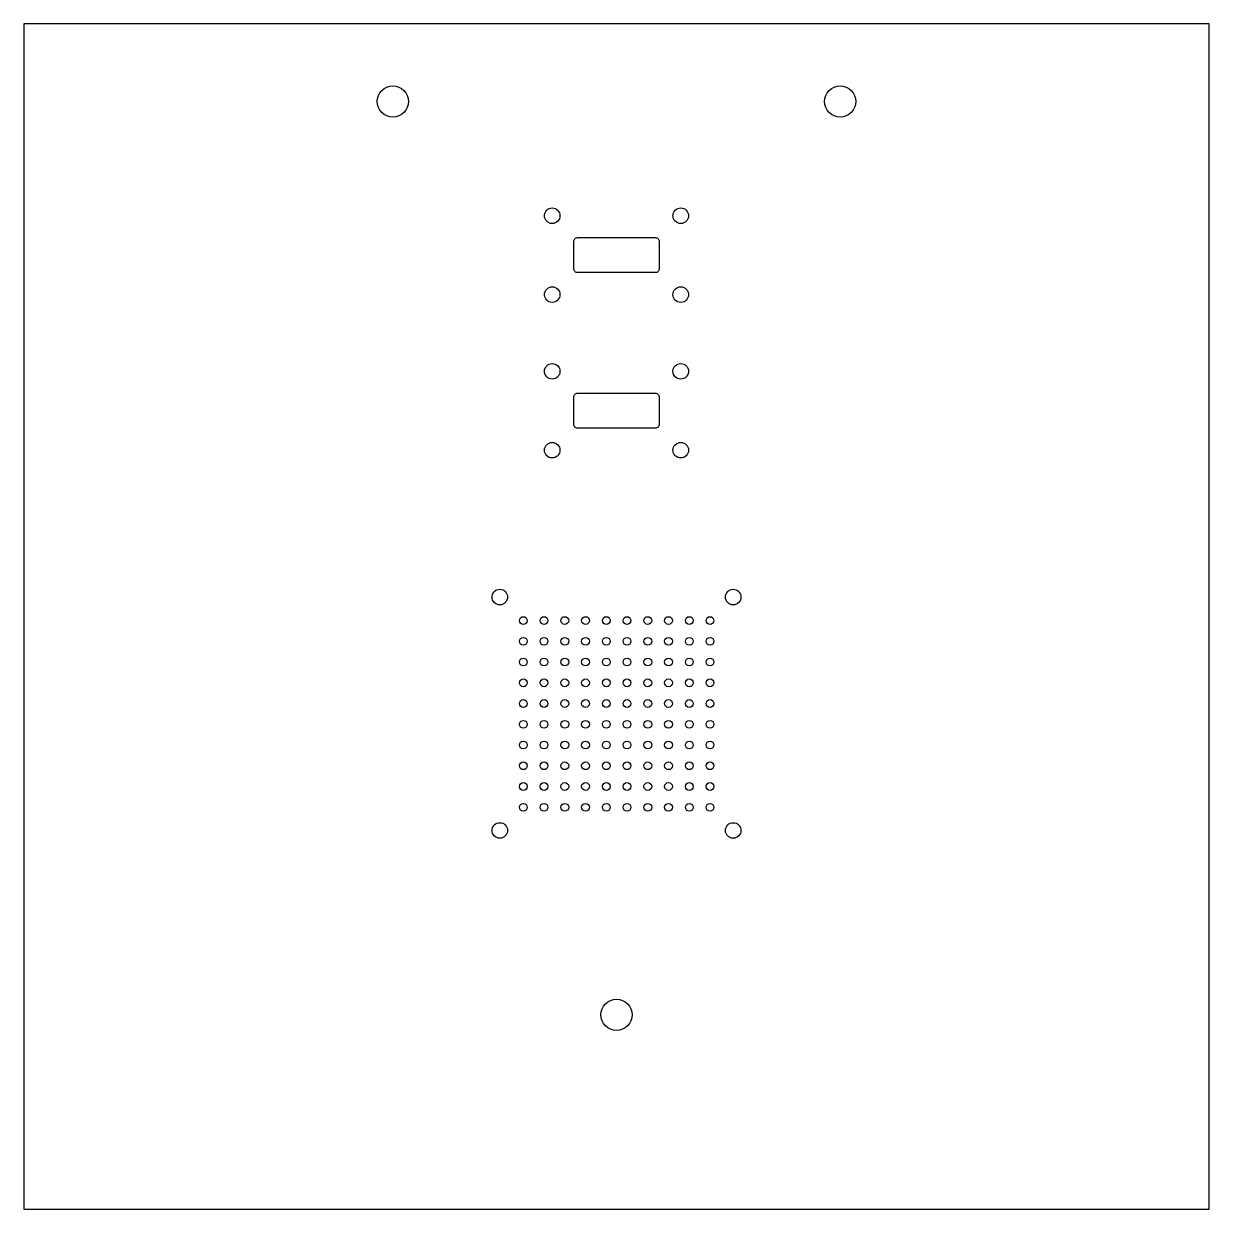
# Model space of a CAD drawing. Header units: millimetres. Extents: x -161 to 143, y -240 to 64.
import ezdxf

# ---------------------------------------------------------------- set-up
doc = ezdxf.new("R2010")
doc.units = ezdxf.units.MM
doc.layers.get('0').update_dxf_attribs({"linetype": 'CONTINUOUS'})

msp = doc.modelspace()

# ---------------------------------------------------------------- linework, layer by layer
msp.add_lwpolyline([(143.34, 64.3), (-161.46, 64.3), (-161.46, -240.5), (143.34, -240.5)], close=True)
for points in [[(1.94, 8.3), (1.94, 1.3, -0.414214), (0.94, 0.3), (-19.06, 0.3, -0.414214), (-20.06, 1.3), (-20.06, 8.3, -0.414214), (-19.06, 9.3), (0.94, 9.3, -0.414214)], [(-19.06, -30.7), (0.94, -30.7, -0.414214), (1.94, -31.7), (1.94, -38.7, -0.414214), (0.94, -39.7), (-19.06, -39.7, -0.414214), (-20.06, -38.7), (-20.06, -31.7, -0.414214)]]:
    msp.add_lwpolyline(points, format="xyb", close=True)
for centre, radius in [((-66.56, 44.3), 4), ((48.44, 44.3), 4), ((-25.59, 14.94), 2), ((7.46, 14.94), 2), ((-25.59, -5.34), 2), ((7.46, -5.34), 2), ((-25.59, -25.06), 2), ((7.46, -25.06), 2), ((-25.59, -45.34), 2), ((7.46, -45.34), 2), ((-39.06, -83.1), 2), ((20.94, -83.1), 2), ((-33.02, -89.14), 1), ((-27.69, -89.14), 1), ((-22.35, -89.14), 1), ((-17.02, -89.14), 1), ((-11.69, -89.14), 1), ((-6.35, -89.14), 1), ((-1.02, -89.14), 1), ((4.31, -89.14), 1), ((9.65, -89.14), 1), ((14.98, -89.14), 1), ((-33.02, -94.47), 1), ((-27.69, -94.47), 1), ((-22.35, -94.47), 1), ((-17.02, -94.47), 1), ((-11.69, -94.47), 1), ((-6.35, -94.47), 1), ((-1.02, -94.47), 1), ((4.31, -94.47), 1), ((9.65, -94.47), 1), ((14.98, -94.47), 1), ((-33.02, -99.8), 1), ((-27.69, -99.8), 1), ((-22.35, -99.8), 1), ((-17.02, -99.8), 1), ((-11.69, -99.8), 1), ((-6.35, -99.8), 1), ((-1.02, -99.8), 1), ((4.31, -99.8), 1), ((9.65, -99.8), 1), ((14.98, -99.8), 1), ((-33.02, -105.14), 1), ((-27.69, -105.14), 1), ((-22.35, -105.14), 1), ((-17.02, -105.14), 1), ((-11.69, -105.14), 1), ((-6.35, -105.14), 1), ((-1.02, -105.14), 1), ((4.31, -105.14), 1), ((9.65, -105.14), 1), ((14.98, -105.14), 1), ((-33.02, -110.47), 1), ((-27.69, -110.47), 1), ((-22.35, -110.47), 1), ((-17.02, -110.47), 1), ((-11.69, -110.47), 1), ((-6.35, -110.47), 1), ((-1.02, -110.47), 1), ((4.31, -110.47), 1), ((9.65, -110.47), 1), ((14.98, -110.47), 1), ((-33.02, -115.8), 1), ((-27.69, -115.8), 1), ((-22.35, -115.8), 1), ((-17.02, -115.8), 1), ((-11.69, -115.8), 1), ((-6.35, -115.8), 1), ((-1.02, -115.8), 1), ((4.31, -115.8), 1), ((9.65, -115.8), 1), ((14.98, -115.8), 1), ((-33.02, -121.14), 1), ((-27.69, -121.14), 1), ((-22.35, -121.14), 1), ((-17.02, -121.14), 1), ((-11.69, -121.14), 1), ((-6.35, -121.14), 1), ((-1.02, -121.14), 1), ((4.31, -121.14), 1), ((9.65, -121.14), 1), ((14.98, -121.14), 1), ((-33.02, -126.47), 1), ((-27.69, -126.47), 1), ((-22.35, -126.47), 1), ((-17.02, -126.47), 1), ((-11.69, -126.47), 1), ((-6.35, -126.47), 1), ((-1.02, -126.47), 1), ((4.31, -126.47), 1), ((9.65, -126.47), 1), ((14.98, -126.47), 1), ((-33.02, -131.8), 1), ((-27.69, -131.8), 1), ((-22.35, -131.8), 1), ((-17.02, -131.8), 1), ((-11.69, -131.8), 1), ((-6.35, -131.8), 1), ((-1.02, -131.8), 1), ((4.31, -131.8), 1), ((9.65, -131.8), 1), ((14.98, -131.8), 1), ((-33.02, -137.14), 1), ((-27.69, -137.14), 1), ((-22.35, -137.14), 1), ((-17.02, -137.14), 1), ((-11.69, -137.14), 1), ((-6.35, -137.14), 1), ((-1.02, -137.14), 1), ((4.31, -137.14), 1), ((9.65, -137.14), 1), ((14.98, -137.14), 1), ((-39.06, -143.1), 2), ((20.94, -143.1), 2), ((-9.06, -190.5), 4)]:
    msp.add_circle(centre, radius)

doc.saveas('drawing.dxf')
